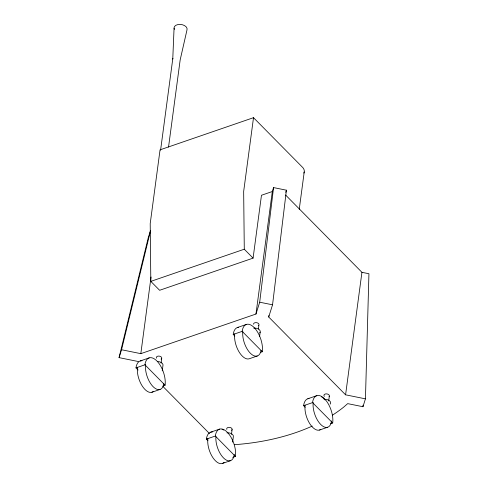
<?xml version="1.0" encoding="UTF-8"?>
<svg xmlns="http://www.w3.org/2000/svg" width="488" height="488" viewBox="0 0 488 488"><rect width="100%" height="100%" fill="white"/><g stroke="black" fill="none" stroke-linecap="round" stroke-linejoin="round"><path stroke-width="0.73" d="M332.468 415.154A189.936 118.236 7.6 0 0 343.802 407.022L347.694 403.631L362.962 406.73L363.005 405.217M362.962 406.73L365.445 398.849L368.94 273.738L361.931 272.316L285.59 195.035M174.057 28.304L172.77 59.036L172.825 58.426L160.583 150.2M138.336 361.541L119.06 357.631L121.543 349.743L140.819 353.654L255.968 314.034L259.701 302.206L273.561 187.587L286.407 190.192L272.548 304.811L268.705 316.999L345.583 394.816L365.445 398.849M140.819 353.654L151.048 276.995M168.537 147.077L180.17 59.914L187.008 29.847A6.582 4.093 7.6 0 0 180.121 24.4A6.582 4.093 7.6 0 0 174.399 29.39M161.083 363.145L161.717 358.363M162.242 370.874L162.943 365.628A4.935 3.074 7.6 0 0 157.776 361.541M253.51 117.681L243.664 191.467L244.281 249.215L253.083 258.128L159.625 290.287L150.816 281.375L150.206 223.626L160.052 149.84L253.51 117.681L302.914 167.689A10.809 6.728 7.6 0 1 303.81 173.124M253.083 258.128L261.47 195.261L272.316 191.528L273.561 187.587M231.464 434.393L232.099 429.605M232.624 442.122L233.325 436.876A4.935 3.074 7.6 0 0 226.902 432.85M255.968 314.034L272.316 191.528M258.396 329.01L258.945 324.904A2.751 1.714 7.6 0 0 256.426 322.653A2.751 1.714 7.6 0 0 253.528 324.264M259.567 336.671L260.165 332.175M268.705 316.999L268.906 315.492M299.242 209.303L304.225 171.953M328.686 400.935L329.327 396.152M345.583 394.816L361.931 272.316M119.06 357.631L148.254 237.735L150.517 230.568M121.543 349.743L150.56 230.592M285.73 192.345L286.407 190.192M150.816 281.375L244.281 249.215M140.263 360.943L149.212 357.869M237.491 327.491L246.434 324.41M138.11 370.032L135.987 367.885L144.936 364.804A18.093 8.876 71 0 1 156.886 360.967A18.093 8.876 71 0 1 165.09 385.209L163.029 385.916M234.807 336.037L233.215 334.426L242.841 331.139M260.25 352.464L262.318 351.75A18.093 8.876 71 0 0 254.114 327.515A18.093 8.876 71 0 0 242.158 331.346L262.318 351.75M151.921 392.248L160.052 389.448M257.274 355.996L249.142 358.796A16.452 8.064 71 0 1 238.791 351.451A16.452 8.064 71 0 1 234.71 333.938M210.645 432.191L219.594 429.111M307.873 398.733L316.816 395.658M207.961 440.737L206.369 439.127L215.318 436.046A18.093 8.876 71 0 1 227.268 432.215A18.093 8.876 71 0 1 235.472 456.451L232.721 457.396M305.189 407.285L303.597 405.674L313.223 402.386M330.632 423.706L332.7 422.992A18.093 8.876 71 0 0 324.496 398.757A18.093 8.876 71 0 0 312.54 402.594L332.7 422.992M222.302 463.49L230.434 460.696M319.524 430.038L327.655 427.238M259.701 302.206L272.548 304.811M144.936 364.804L165.09 385.209M215.318 436.046L235.472 456.451M162.949 386.453L209.498 433.576M156.447 358.168A2.751 1.714 7.6 0 1 159.552 356.167A2.751 1.714 7.6 0 1 161.101 359.113M153.171 391.583A16.452 8.064 71 0 1 142.264 386.051A16.452 8.064 71 0 1 137.482 367.397M163.84 383.794A16.452 8.064 71 0 1 152.835 386.386A16.452 8.064 71 0 1 145.619 364.597M135.987 367.885A18.093 8.876 71 0 1 142.026 360.748M258.719 325.313A2.751 1.714 7.6 0 1 258.323 325.655M253.742 328.15A4.935 3.074 7.6 0 1 259.018 329.449A4.935 3.074 7.6 0 1 259.762 332.907M261.062 350.341A16.452 8.064 71 0 1 250.301 353.172A16.452 8.064 71 0 1 242.762 331.816M233.215 334.426A18.093 8.876 71 0 1 238.644 327.283M324.374 396.384A2.751 1.714 7.6 0 1 326.448 393.871A2.751 1.714 7.6 0 1 329.101 396.555M324.123 399.391A4.935 3.074 7.6 0 1 329.4 400.691A4.935 3.074 7.6 0 1 330.144 404.149M320.781 429.373A16.452 8.064 71 0 1 309.874 423.84A16.452 8.064 71 0 1 305.091 405.18M331.547 420.93A16.452 8.064 71 0 1 320.921 424.658A16.452 8.064 71 0 1 313.144 403.064M321.659 396.933A16.452 8.064 71 0 1 325.032 399.934M303.597 405.674A18.093 8.876 71 0 1 309.026 398.525M226.829 429.41A2.751 1.714 7.6 0 1 229.933 427.415A2.751 1.714 7.6 0 1 231.483 430.355M224.108 462.325A16.452 8.064 71 0 1 213.012 457.835A16.452 8.064 71 0 1 207.864 438.639M234.319 454.389A16.452 8.064 71 0 1 223.699 458.11A16.452 8.064 71 0 1 215.922 436.516M222.052 429.428A16.452 8.064 71 0 1 223.827 430.05M206.369 439.127A18.093 8.876 71 0 1 212.408 431.99M312.222 426.091A189.936 118.236 7.6 0 1 234.325 444.696"/></g></svg>
